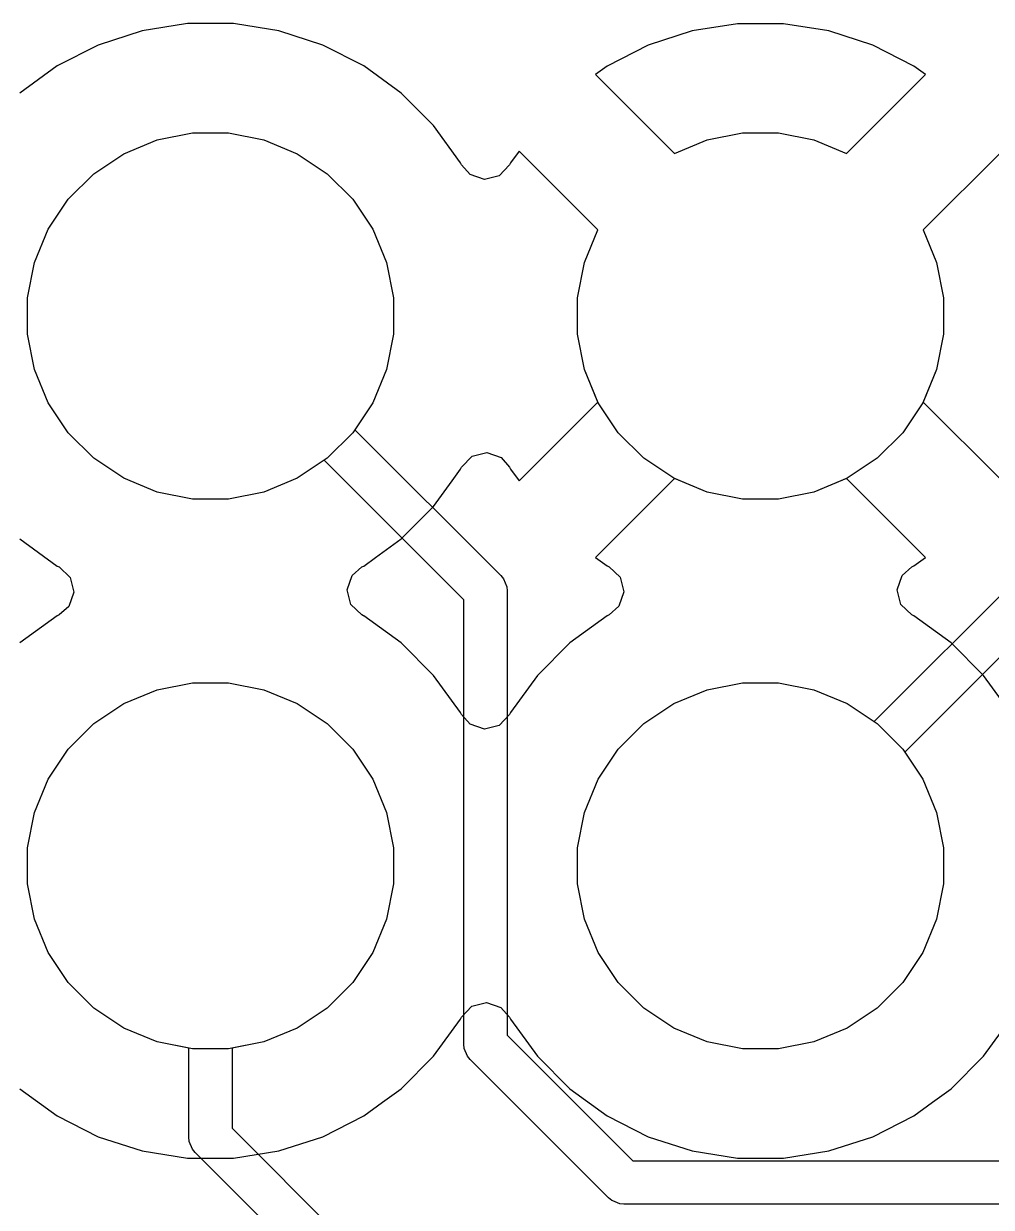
# Model space of a CAD drawing. Header units: inches. Extents: x 6.55 to 9.8, y -8.74 to -3.15.
# Drawn here: x 8.1074 to 8.2833, y -7.662 to -7.4467 of the extents above; entities that cross this region are included whole.
import ezdxf

# ---------------------------------------------------------------- set-up
doc = ezdxf.new("R2010")
doc.units = ezdxf.units.IN
doc.header["$MEASUREMENT"] = 0
doc.layers.add('Edge.Cuts', color=254, linetype='CONTINUOUS', true_color=0xd0d2cd)

msp = doc.modelspace()

# ---------------------------------------------------------------- linework, layer by layer
at = {"layer": 'Edge.Cuts', "linetype": 'CONTINUOUS'}
for p, q in [((8.13685, -7.44677), (8.12892, -7.44802)), ((8.13685, -7.44677), (8.12892, -7.44802)), ((8.13685, -7.44677), (8.12892, -7.44802)), ((8.13685, -7.44677), (8.12892, -7.44802)), ((8.13719, -7.44671), (8.13685, -7.44677)), ((8.13719, -7.44671), (8.13685, -7.44677)), ((8.13719, -7.44671), (8.13685, -7.44677)), ((8.13719, -7.44671), (8.13685, -7.44677)), ((8.14555, -7.44671), (8.13719, -7.44671)), ((8.14555, -7.44671), (8.13719, -7.44671)), ((8.14555, -7.44671), (8.13719, -7.44671)), ((8.14555, -7.44671), (8.13719, -7.44671)), ((8.14589, -7.44677), (8.14555, -7.44671)), ((8.14589, -7.44677), (8.14555, -7.44671)), ((8.14589, -7.44677), (8.14555, -7.44671)), ((8.14589, -7.44677), (8.14555, -7.44671)), ((8.15382, -7.44802), (8.14589, -7.44677)), ((8.15382, -7.44802), (8.14589, -7.44677)), ((8.15382, -7.44802), (8.14589, -7.44677)), ((8.15382, -7.44802), (8.14589, -7.44677)), ((8.23719, -7.44673), (8.22892, -7.44804)), ((8.23719, -7.44673), (8.22892, -7.44804)), ((8.23719, -7.44673), (8.22892, -7.44804)), ((8.23719, -7.44673), (8.22892, -7.44804)), ((8.24555, -7.44673), (8.23719, -7.44673)), ((8.24555, -7.44673), (8.23719, -7.44673)), ((8.24555, -7.44673), (8.23719, -7.44673)), ((8.24555, -7.44673), (8.23719, -7.44673)), ((8.25382, -7.44804), (8.24555, -7.44673)), ((8.25382, -7.44804), (8.24555, -7.44673)), ((8.25382, -7.44804), (8.24555, -7.44673)), ((8.25382, -7.44804), (8.24555, -7.44673)), ((8.12892, -7.44802), (8.12096, -7.45061)), ((8.12892, -7.44802), (8.12096, -7.45061)), ((8.12892, -7.44802), (8.12096, -7.45061)), ((8.12892, -7.44802), (8.12096, -7.45061)), ((8.16178, -7.45061), (8.15382, -7.44802)), ((8.15382, -7.44802), (8.15382, -7.44802)), ((8.15382, -7.44802), (8.15382, -7.44802)), ((8.16178, -7.45061), (8.15382, -7.44802)), ((8.15382, -7.44802), (8.15382, -7.44802)), ((8.15382, -7.44802), (8.15382, -7.44802)), ((8.16178, -7.45061), (8.15382, -7.44802)), ((8.15382, -7.44802), (8.15382, -7.44802)), ((8.15382, -7.44802), (8.15382, -7.44802)), ((8.16178, -7.45061), (8.15382, -7.44802)), ((8.15382, -7.44802), (8.15382, -7.44802)), ((8.15382, -7.44802), (8.15382, -7.44802)), ((8.22892, -7.44804), (8.22097, -7.45063)), ((8.22892, -7.44804), (8.22097, -7.45063)), ((8.22892, -7.44804), (8.22097, -7.45063)), ((8.22892, -7.44804), (8.22097, -7.45063)), ((8.22892, -7.44804), (8.22892, -7.44804)), ((8.22892, -7.44804), (8.22892, -7.44804)), ((8.22892, -7.44804), (8.22892, -7.44804)), ((8.22892, -7.44804), (8.22892, -7.44804)), ((8.26177, -7.45063), (8.25382, -7.44804)), ((8.26177, -7.45063), (8.25382, -7.44804)), ((8.26177, -7.45063), (8.25382, -7.44804)), ((8.26177, -7.45063), (8.25382, -7.44804)), ((8.12096, -7.45061), (8.1135, -7.45441)), ((8.12096, -7.45061), (8.1135, -7.45441)), ((8.12096, -7.45061), (8.1135, -7.45441)), ((8.12096, -7.45061), (8.1135, -7.45441)), ((8.16924, -7.45441), (8.16178, -7.45061)), ((8.16178, -7.45061), (8.16178, -7.45061)), ((8.16178, -7.45061), (8.16178, -7.45061)), ((8.16924, -7.45441), (8.16178, -7.45061)), ((8.16178, -7.45061), (8.16178, -7.45061)), ((8.16178, -7.45061), (8.16178, -7.45061)), ((8.16924, -7.45441), (8.16178, -7.45061)), ((8.16178, -7.45061), (8.16178, -7.45061)), ((8.16178, -7.45061), (8.16178, -7.45061)), ((8.16924, -7.45441), (8.16178, -7.45061)), ((8.16178, -7.45061), (8.16178, -7.45061)), ((8.16178, -7.45061), (8.16178, -7.45061)), ((8.22097, -7.45063), (8.21351, -7.45443)), ((8.22097, -7.45063), (8.21351, -7.45443)), ((8.22097, -7.45063), (8.21351, -7.45443)), ((8.22097, -7.45063), (8.21351, -7.45443)), ((8.26923, -7.45442), (8.26177, -7.45063)), ((8.26923, -7.45442), (8.26177, -7.45063)), ((8.26923, -7.45442), (8.26177, -7.45063)), ((8.26923, -7.45442), (8.26177, -7.45063)), ((8.1135, -7.45441), (8.10673, -7.45933)), ((8.1135, -7.45441), (8.10673, -7.45933)), ((8.1135, -7.45441), (8.10673, -7.45933)), ((8.1135, -7.45441), (8.10673, -7.45933)), ((8.17601, -7.45933), (8.16924, -7.45441)), ((8.17601, -7.45933), (8.16924, -7.45441)), ((8.17601, -7.45933), (8.16924, -7.45441)), ((8.17601, -7.45933), (8.16924, -7.45441)), ((8.21351, -7.45443), (8.21138, -7.45597)), ((8.21351, -7.45443), (8.21138, -7.45597)), ((8.21351, -7.45443), (8.21138, -7.45597)), ((8.21351, -7.45443), (8.21138, -7.45597)), ((8.27136, -7.45597), (8.26923, -7.45442)), ((8.27136, -7.45597), (8.26923, -7.45442)), ((8.27136, -7.45597), (8.26923, -7.45442)), ((8.27136, -7.45597), (8.26923, -7.45442)), ((8.21138, -7.45597), (8.21138, -7.45597)), ((8.21138, -7.45597), (8.22572, -7.47032)), ((8.21138, -7.45597), (8.21138, -7.45597)), ((8.21138, -7.45597), (8.22572, -7.47032)), ((8.21138, -7.45597), (8.21138, -7.45597)), ((8.21138, -7.45597), (8.22572, -7.47032)), ((8.21138, -7.45597), (8.21138, -7.45597)), ((8.21138, -7.45597), (8.22572, -7.47032)), ((8.25702, -7.47032), (8.27136, -7.45597)), ((8.25702, -7.47032), (8.27136, -7.45597)), ((8.25702, -7.47032), (8.27136, -7.45597)), ((8.25702, -7.47032), (8.27136, -7.45597)), ((8.18193, -7.46525), (8.17601, -7.45933)), ((8.18193, -7.46525), (8.17601, -7.45933)), ((8.18193, -7.46525), (8.17601, -7.45933)), ((8.18193, -7.46525), (8.17601, -7.45933)), ((8.18684, -7.47202), (8.18193, -7.46525)), ((8.18684, -7.47202), (8.18193, -7.46525)), ((8.18684, -7.47202), (8.18193, -7.46525)), ((8.18684, -7.47202), (8.18193, -7.46525)), ((8.1256, -7.47037), (8.13166, -7.46786)), ((8.1256, -7.47037), (8.13166, -7.46786)), ((8.1256, -7.47037), (8.13166, -7.46786)), ((8.1256, -7.47037), (8.13166, -7.46786)), ((8.13166, -7.46786), (8.13809, -7.46658)), ((8.13166, -7.46786), (8.13809, -7.46658)), ((8.13166, -7.46786), (8.13809, -7.46658)), ((8.13166, -7.46786), (8.13809, -7.46658)), ((8.13809, -7.46658), (8.14465, -7.46658)), ((8.13809, -7.46658), (8.14465, -7.46658)), ((8.13809, -7.46658), (8.14465, -7.46658)), ((8.13809, -7.46658), (8.14465, -7.46658)), ((8.14465, -7.46658), (8.15108, -7.46786)), ((8.14465, -7.46658), (8.15108, -7.46786)), ((8.14465, -7.46658), (8.15108, -7.46786)), ((8.14465, -7.46658), (8.15108, -7.46786)), ((8.15108, -7.46786), (8.15715, -7.47037)), ((8.15108, -7.46786), (8.15715, -7.47037)), ((8.15108, -7.46786), (8.15715, -7.47037)), ((8.15108, -7.46786), (8.15715, -7.47037)), ((8.22572, -7.47032), (8.23166, -7.46786)), ((8.22572, -7.47032), (8.23166, -7.46786)), ((8.22572, -7.47032), (8.23166, -7.46786)), ((8.22572, -7.47032), (8.23166, -7.46786)), ((8.23166, -7.46786), (8.23809, -7.46658)), ((8.23166, -7.46786), (8.23809, -7.46658)), ((8.23166, -7.46786), (8.23809, -7.46658)), ((8.23166, -7.46786), (8.23809, -7.46658)), ((8.23809, -7.46658), (8.24465, -7.46658)), ((8.23809, -7.46658), (8.24465, -7.46658)), ((8.23809, -7.46658), (8.24465, -7.46658)), ((8.23809, -7.46658), (8.24465, -7.46658)), ((8.24465, -7.46658), (8.25108, -7.46786)), ((8.24465, -7.46658), (8.25108, -7.46786)), ((8.24465, -7.46658), (8.25108, -7.46786)), ((8.24465, -7.46658), (8.25108, -7.46786)), ((8.25108, -7.46786), (8.25702, -7.47032)), ((8.25108, -7.46786), (8.25702, -7.47032)), ((8.25108, -7.46786), (8.25702, -7.47032)), ((8.25108, -7.46786), (8.25702, -7.47032)), ((8.12014, -7.47401), (8.1256, -7.47037)), ((8.12014, -7.47401), (8.1256, -7.47037)), ((8.12014, -7.47401), (8.1256, -7.47037)), ((8.12014, -7.47401), (8.1256, -7.47037)), ((8.15715, -7.47037), (8.1626, -7.47401)), ((8.15715, -7.47037), (8.1626, -7.47401)), ((8.15715, -7.47037), (8.1626, -7.47401)), ((8.15715, -7.47037), (8.1626, -7.47401)), ((8.19746, -7.46989), (8.19591, -7.47203)), ((8.19746, -7.46989), (8.19591, -7.47203)), ((8.19746, -7.46989), (8.19591, -7.47203)), ((8.19746, -7.46989), (8.19591, -7.47203)), ((8.2118, -7.48424), (8.19746, -7.46989)), ((8.19746, -7.46989), (8.19746, -7.46989)), ((8.2118, -7.48424), (8.19746, -7.46989)), ((8.19746, -7.46989), (8.19746, -7.46989)), ((8.2118, -7.48424), (8.19746, -7.46989)), ((8.19746, -7.46989), (8.19746, -7.46989)), ((8.2118, -7.48424), (8.19746, -7.46989)), ((8.19746, -7.46989), (8.19746, -7.46989)), ((8.28528, -7.46989), (8.27094, -7.48424)), ((8.28528, -7.46989), (8.27094, -7.48424)), ((8.28528, -7.46989), (8.27094, -7.48424)), ((8.28528, -7.46989), (8.27094, -7.48424)), ((8.18703, -7.47238), (8.18684, -7.47202)), ((8.18684, -7.47202), (8.18684, -7.47202)), ((8.18684, -7.47202), (8.18684, -7.47202)), ((8.18703, -7.47238), (8.18684, -7.47202)), ((8.18684, -7.47202), (8.18684, -7.47202)), ((8.18684, -7.47202), (8.18684, -7.47202)), ((8.18703, -7.47238), (8.18684, -7.47202)), ((8.18684, -7.47202), (8.18684, -7.47202)), ((8.18684, -7.47202), (8.18684, -7.47202)), ((8.18703, -7.47238), (8.18684, -7.47202)), ((8.18684, -7.47202), (8.18684, -7.47202)), ((8.18684, -7.47202), (8.18684, -7.47202)), ((8.18857, -7.47416), (8.18703, -7.47238)), ((8.18857, -7.47416), (8.18703, -7.47238)), ((8.18857, -7.47416), (8.18703, -7.47238)), ((8.18857, -7.47416), (8.18703, -7.47238)), ((8.19573, -7.47238), (8.19384, -7.47438)), ((8.19573, -7.47238), (8.19384, -7.47438)), ((8.19573, -7.47238), (8.19384, -7.47438)), ((8.19573, -7.47238), (8.19384, -7.47438)), ((8.19591, -7.47203), (8.19573, -7.47238)), ((8.19591, -7.47203), (8.19573, -7.47238)), ((8.19591, -7.47203), (8.19573, -7.47238)), ((8.19591, -7.47203), (8.19573, -7.47238)), ((8.19591, -7.47203), (8.19591, -7.47203)), ((8.19591, -7.47203), (8.19591, -7.47203)), ((8.19591, -7.47203), (8.19591, -7.47203)), ((8.19591, -7.47203), (8.19591, -7.47203)), ((8.1155, -7.47865), (8.12014, -7.47401)), ((8.1155, -7.47865), (8.12014, -7.47401)), ((8.1155, -7.47865), (8.12014, -7.47401)), ((8.1155, -7.47865), (8.12014, -7.47401)), ((8.1626, -7.47401), (8.16724, -7.47865)), ((8.1626, -7.47401), (8.16724, -7.47865)), ((8.1626, -7.47401), (8.16724, -7.47865)), ((8.1626, -7.47401), (8.16724, -7.47865)), ((8.19117, -7.47504), (8.18857, -7.47416)), ((8.19117, -7.47504), (8.18857, -7.47416)), ((8.19117, -7.47504), (8.18857, -7.47416)), ((8.19117, -7.47504), (8.18857, -7.47416)), ((8.19384, -7.47438), (8.19117, -7.47504)), ((8.19384, -7.47438), (8.19117, -7.47504)), ((8.19384, -7.47438), (8.19117, -7.47504)), ((8.19384, -7.47438), (8.19117, -7.47504)), ((8.11186, -7.48411), (8.1155, -7.47865)), ((8.11186, -7.48411), (8.1155, -7.47865)), ((8.11186, -7.48411), (8.1155, -7.47865)), ((8.11186, -7.48411), (8.1155, -7.47865)), ((8.16724, -7.47865), (8.17088, -7.48411)), ((8.16724, -7.47865), (8.17088, -7.48411)), ((8.16724, -7.47865), (8.17088, -7.48411)), ((8.16724, -7.47865), (8.17088, -7.48411)), ((8.10935, -7.49017), (8.11186, -7.48411)), ((8.10935, -7.49017), (8.11186, -7.48411)), ((8.10935, -7.49017), (8.11186, -7.48411)), ((8.10935, -7.49017), (8.11186, -7.48411)), ((8.17088, -7.48411), (8.17339, -7.49017)), ((8.17088, -7.48411), (8.17339, -7.49017)), ((8.17088, -7.48411), (8.17339, -7.49017)), ((8.17088, -7.48411), (8.17339, -7.49017)), ((8.20935, -7.49017), (8.2118, -7.48424)), ((8.20935, -7.49017), (8.2118, -7.48424)), ((8.20935, -7.49017), (8.2118, -7.48424)), ((8.20935, -7.49017), (8.2118, -7.48424)), ((8.27094, -7.48424), (8.27339, -7.49017)), ((8.27094, -7.48424), (8.27339, -7.49017)), ((8.27094, -7.48424), (8.27339, -7.49017)), ((8.27094, -7.48424), (8.27339, -7.49017)), ((8.10807, -7.4966), (8.10935, -7.49017)), ((8.10807, -7.4966), (8.10935, -7.49017)), ((8.10807, -7.4966), (8.10935, -7.49017)), ((8.10807, -7.4966), (8.10935, -7.49017)), ((8.17339, -7.49017), (8.17467, -7.4966)), ((8.17339, -7.49017), (8.17467, -7.4966)), ((8.17339, -7.49017), (8.17467, -7.4966)), ((8.17339, -7.49017), (8.17467, -7.4966)), ((8.20807, -7.4966), (8.20935, -7.49017)), ((8.20807, -7.4966), (8.20935, -7.49017)), ((8.20807, -7.4966), (8.20935, -7.49017)), ((8.20807, -7.4966), (8.20935, -7.49017)), ((8.27339, -7.49017), (8.27467, -7.4966)), ((8.27339, -7.49017), (8.27467, -7.4966)), ((8.27339, -7.49017), (8.27467, -7.4966)), ((8.27339, -7.49017), (8.27467, -7.4966)), ((8.10807, -7.50316), (8.10807, -7.4966)), ((8.10807, -7.50316), (8.10807, -7.4966)), ((8.10807, -7.50316), (8.10807, -7.4966)), ((8.10807, -7.50316), (8.10807, -7.4966)), ((8.17467, -7.4966), (8.17467, -7.50316)), ((8.17467, -7.4966), (8.17467, -7.50316)), ((8.17467, -7.4966), (8.17467, -7.50316)), ((8.17467, -7.4966), (8.17467, -7.50316)), ((8.20807, -7.50316), (8.20807, -7.4966)), ((8.20807, -7.50316), (8.20807, -7.4966)), ((8.20807, -7.50316), (8.20807, -7.4966)), ((8.20807, -7.50316), (8.20807, -7.4966)), ((8.27467, -7.4966), (8.27467, -7.50316)), ((8.27467, -7.4966), (8.27467, -7.50316)), ((8.27467, -7.4966), (8.27467, -7.50316)), ((8.27467, -7.4966), (8.27467, -7.50316)), ((8.10935, -7.5096), (8.10807, -7.50316)), ((8.10935, -7.5096), (8.10807, -7.50316)), ((8.10935, -7.5096), (8.10807, -7.50316)), ((8.10935, -7.5096), (8.10807, -7.50316)), ((8.17467, -7.50316), (8.17339, -7.5096)), ((8.17467, -7.50316), (8.17339, -7.5096)), ((8.17467, -7.50316), (8.17339, -7.5096)), ((8.17467, -7.50316), (8.17339, -7.5096)), ((8.20935, -7.5096), (8.20807, -7.50316)), ((8.20935, -7.5096), (8.20807, -7.50316)), ((8.20935, -7.5096), (8.20807, -7.50316)), ((8.20935, -7.5096), (8.20807, -7.50316)), ((8.27467, -7.50316), (8.27339, -7.5096)), ((8.27467, -7.50316), (8.27339, -7.5096)), ((8.27467, -7.50316), (8.27339, -7.5096)), ((8.27467, -7.50316), (8.27339, -7.5096)), ((8.11186, -7.51566), (8.10935, -7.5096)), ((8.11186, -7.51566), (8.10935, -7.5096)), ((8.11186, -7.51566), (8.10935, -7.5096)), ((8.11186, -7.51566), (8.10935, -7.5096)), ((8.17339, -7.5096), (8.17088, -7.51566)), ((8.17339, -7.5096), (8.17088, -7.51566)), ((8.17339, -7.5096), (8.17088, -7.51566)), ((8.17339, -7.5096), (8.17088, -7.51566)), ((8.21186, -7.51566), (8.20935, -7.5096)), ((8.2118, -7.51553), (8.20935, -7.5096)), ((8.2118, -7.51553), (8.20935, -7.5096)), ((8.2118, -7.51553), (8.20935, -7.5096)), ((8.27339, -7.5096), (8.27088, -7.51566)), ((8.27339, -7.5096), (8.27094, -7.51553)), ((8.27339, -7.5096), (8.27094, -7.51553)), ((8.27339, -7.5096), (8.27094, -7.51553)), ((8.1155, -7.52111), (8.11186, -7.51566)), ((8.1155, -7.52111), (8.11186, -7.51566)), ((8.1155, -7.52111), (8.11186, -7.51566)), ((8.1155, -7.52111), (8.11186, -7.51566)), ((8.17088, -7.51566), (8.16724, -7.52111)), ((8.17088, -7.51566), (8.16724, -7.52111)), ((8.17088, -7.51566), (8.16724, -7.52111)), ((8.17088, -7.51566), (8.16761, -7.52056)), ((8.19746, -7.52987), (8.2118, -7.51553)), ((8.19746, -7.52987), (8.2118, -7.51553)), ((8.19746, -7.52987), (8.2118, -7.51553)), ((8.2155, -7.52111), (8.21186, -7.51566)), ((8.27088, -7.51566), (8.26724, -7.52111)), ((8.27094, -7.51553), (8.28528, -7.52987)), ((8.27094, -7.51553), (8.28528, -7.52987)), ((8.27094, -7.51553), (8.28528, -7.52987)), ((8.12014, -7.52575), (8.1155, -7.52111)), ((8.12014, -7.52575), (8.1155, -7.52111)), ((8.12014, -7.52575), (8.1155, -7.52111)), ((8.12014, -7.52575), (8.1155, -7.52111)), ((8.16724, -7.52111), (8.1626, -7.52575)), ((8.16724, -7.52111), (8.1626, -7.52575)), ((8.16724, -7.52111), (8.1626, -7.52575)), ((8.16761, -7.52056), (8.19416, -7.5471)), ((8.22014, -7.52575), (8.2155, -7.52111)), ((8.26724, -7.52111), (8.2626, -7.52575)), ((8.1256, -7.5294), (8.12014, -7.52575)), ((8.1256, -7.5294), (8.12014, -7.52575)), ((8.1256, -7.5294), (8.12014, -7.52575)), ((8.1256, -7.5294), (8.12014, -7.52575)), ((8.1626, -7.52575), (8.15715, -7.5294)), ((8.1626, -7.52575), (8.15715, -7.5294)), ((8.1626, -7.52575), (8.15715, -7.5294)), ((8.16204, -7.52612), (8.15715, -7.5294)), ((8.18744, -7.55152), (8.16204, -7.52612)), ((8.18703, -7.52738), (8.18892, -7.52538)), ((8.18703, -7.52738), (8.18892, -7.52538)), ((8.18703, -7.52738), (8.18892, -7.52538)), ((8.18892, -7.52538), (8.19159, -7.52472)), ((8.18892, -7.52538), (8.19159, -7.52472)), ((8.18892, -7.52538), (8.19159, -7.52472)), ((8.19159, -7.52472), (8.19419, -7.52561)), ((8.19159, -7.52472), (8.19419, -7.52561)), ((8.19159, -7.52472), (8.19419, -7.52561)), ((8.19419, -7.52561), (8.19573, -7.52738)), ((8.19419, -7.52561), (8.19573, -7.52738)), ((8.19419, -7.52561), (8.19573, -7.52738)), ((8.2256, -7.5294), (8.22014, -7.52575)), ((8.2626, -7.52575), (8.25715, -7.5294)), ((8.1853, -7.52987), (8.18684, -7.52775)), ((8.1853, -7.52987), (8.18684, -7.52775)), ((8.1853, -7.52987), (8.18684, -7.52775)), ((8.18684, -7.52775), (8.18703, -7.52738)), ((8.18684, -7.52775), (8.18703, -7.52738)), ((8.18684, -7.52775), (8.18703, -7.52738)), ((8.19573, -7.52738), (8.19591, -7.52774)), ((8.19573, -7.52738), (8.19591, -7.52774)), ((8.19573, -7.52738), (8.19591, -7.52774)), ((8.19591, -7.52774), (8.19746, -7.52987)), ((8.19591, -7.52774), (8.19746, -7.52987)), ((8.19591, -7.52774), (8.19746, -7.52987)), ((8.13166, -7.53191), (8.1256, -7.5294)), ((8.13166, -7.53191), (8.1256, -7.5294)), ((8.13166, -7.53191), (8.1256, -7.5294)), ((8.13166, -7.53191), (8.1256, -7.5294)), ((8.15715, -7.5294), (8.15108, -7.53191)), ((8.15715, -7.5294), (8.15108, -7.53191)), ((8.15715, -7.5294), (8.15108, -7.53191)), ((8.15715, -7.5294), (8.15108, -7.53191)), ((8.18193, -7.53452), (8.1853, -7.52987)), ((8.18193, -7.53452), (8.1853, -7.52987)), ((8.18193, -7.53452), (8.1853, -7.52987)), ((8.22572, -7.52945), (8.21138, -7.54379)), ((8.22572, -7.52945), (8.21138, -7.54379)), ((8.22572, -7.52945), (8.21138, -7.54379)), ((8.23166, -7.53191), (8.2256, -7.5294)), ((8.23166, -7.53191), (8.22572, -7.52945)), ((8.23166, -7.53191), (8.22572, -7.52945)), ((8.23166, -7.53191), (8.22572, -7.52945)), ((8.25715, -7.5294), (8.25108, -7.53191)), ((8.25702, -7.52945), (8.25108, -7.53191)), ((8.25702, -7.52945), (8.25108, -7.53191)), ((8.25702, -7.52945), (8.25108, -7.53191)), ((8.27136, -7.54379), (8.25702, -7.52945)), ((8.27136, -7.54379), (8.25702, -7.52945)), ((8.27136, -7.54379), (8.25702, -7.52945)), ((8.13809, -7.53319), (8.13166, -7.53191)), ((8.13809, -7.53319), (8.13166, -7.53191)), ((8.13809, -7.53319), (8.13166, -7.53191)), ((8.13809, -7.53319), (8.13166, -7.53191)), ((8.15108, -7.53191), (8.14465, -7.53319)), ((8.15108, -7.53191), (8.14465, -7.53319)), ((8.15108, -7.53191), (8.14465, -7.53319)), ((8.15108, -7.53191), (8.14465, -7.53319)), ((8.23809, -7.53319), (8.23166, -7.53191)), ((8.23809, -7.53319), (8.23166, -7.53191)), ((8.23809, -7.53319), (8.23166, -7.53191)), ((8.23809, -7.53319), (8.23166, -7.53191)), ((8.25108, -7.53191), (8.24465, -7.53319)), ((8.25108, -7.53191), (8.24465, -7.53319)), ((8.25108, -7.53191), (8.24465, -7.53319)), ((8.25108, -7.53191), (8.24465, -7.53319)), ((8.14465, -7.53319), (8.13809, -7.53319)), ((8.14465, -7.53319), (8.13809, -7.53319)), ((8.14465, -7.53319), (8.13809, -7.53319)), ((8.14465, -7.53319), (8.13809, -7.53319)), ((8.17601, -7.54044), (8.18193, -7.53452)), ((8.17601, -7.54044), (8.18193, -7.53452)), ((8.17601, -7.54044), (8.18193, -7.53452)), ((8.18193, -7.53452), (8.18193, -7.53452)), ((8.18193, -7.53452), (8.18193, -7.53452)), ((8.18193, -7.53452), (8.18193, -7.53452)), ((8.18193, -7.53452), (8.18193, -7.53452)), ((8.18193, -7.53452), (8.18193, -7.53452)), ((8.18193, -7.53452), (8.18193, -7.53452)), ((8.24465, -7.53319), (8.23809, -7.53319)), ((8.24465, -7.53319), (8.23809, -7.53319)), ((8.24465, -7.53319), (8.23809, -7.53319)), ((8.24465, -7.53319), (8.23809, -7.53319)), ((8.10673, -7.54044), (8.1135, -7.54536)), ((8.17139, -7.54379), (8.17601, -7.54044)), ((8.17139, -7.54379), (8.17601, -7.54044)), ((8.17139, -7.54379), (8.17601, -7.54044)), ((8.17601, -7.54044), (8.17601, -7.54044)), ((8.17601, -7.54044), (8.17601, -7.54044)), ((8.17601, -7.54044), (8.17601, -7.54044)), ((8.17601, -7.54044), (8.17601, -7.54044)), ((8.17601, -7.54044), (8.17601, -7.54044)), ((8.17601, -7.54044), (8.17601, -7.54044)), ((8.1135, -7.54536), (8.11385, -7.54553)), ((8.11385, -7.54553), (8.11585, -7.54742)), ((8.16712, -7.54707), (8.16889, -7.54553)), ((8.16712, -7.54707), (8.16889, -7.54553)), ((8.16712, -7.54707), (8.16889, -7.54553)), ((8.16889, -7.54553), (8.16924, -7.54536)), ((8.16889, -7.54553), (8.16924, -7.54536)), ((8.16889, -7.54553), (8.16924, -7.54536)), ((8.16924, -7.54536), (8.17139, -7.54379)), ((8.16924, -7.54536), (8.17139, -7.54379)), ((8.16924, -7.54536), (8.17139, -7.54379)), ((8.21138, -7.54379), (8.21138, -7.54379)), ((8.21138, -7.54379), (8.21351, -7.54534)), ((8.21138, -7.54379), (8.21138, -7.54379)), ((8.21138, -7.54379), (8.21351, -7.54534)), ((8.21138, -7.54379), (8.21138, -7.54379)), ((8.21138, -7.54379), (8.21351, -7.54534)), ((8.21351, -7.54534), (8.21351, -7.54534)), ((8.21351, -7.54534), (8.21387, -7.54552)), ((8.21351, -7.54534), (8.21351, -7.54534)), ((8.21351, -7.54534), (8.21387, -7.54552)), ((8.21351, -7.54534), (8.21351, -7.54534)), ((8.21351, -7.54534), (8.21387, -7.54552)), ((8.21387, -7.54552), (8.21587, -7.54741)), ((8.21387, -7.54552), (8.21587, -7.54741)), ((8.21387, -7.54552), (8.21587, -7.54741)), ((8.26204, -7.57364), (8.29048, -7.54521)), ((8.2671, -7.54706), (8.26887, -7.54552)), ((8.2671, -7.54706), (8.26887, -7.54552)), ((8.2671, -7.54706), (8.26887, -7.54552)), ((8.26887, -7.54552), (8.26923, -7.54534)), ((8.26887, -7.54552), (8.26923, -7.54534)), ((8.26887, -7.54552), (8.26923, -7.54534)), ((8.26923, -7.54534), (8.27136, -7.54379)), ((8.26923, -7.54534), (8.27136, -7.54379)), ((8.26923, -7.54534), (8.27136, -7.54379)), ((8.27136, -7.54379), (8.27136, -7.54379)), ((8.27136, -7.54379), (8.27136, -7.54379)), ((8.27136, -7.54379), (8.27136, -7.54379)), ((8.11585, -7.54742), (8.11651, -7.55009)), ((8.16623, -7.54967), (8.16712, -7.54707)), ((8.16623, -7.54967), (8.16712, -7.54707)), ((8.16623, -7.54967), (8.16712, -7.54707)), ((8.19416, -7.5471), (8.19465, -7.5477)), ((8.19465, -7.5477), (8.19465, -7.5477)), ((8.19465, -7.5477), (8.19524, -7.54912)), ((8.21587, -7.54741), (8.21653, -7.55008)), ((8.21587, -7.54741), (8.21653, -7.55008)), ((8.21587, -7.54741), (8.21653, -7.55008)), ((8.26621, -7.54966), (8.2671, -7.54706)), ((8.26621, -7.54966), (8.2671, -7.54706)), ((8.26621, -7.54966), (8.2671, -7.54706)), ((8.11651, -7.55009), (8.11562, -7.5527)), ((8.16689, -7.55234), (8.16623, -7.54967)), ((8.16689, -7.55234), (8.16623, -7.54967)), ((8.16689, -7.55234), (8.16623, -7.54967)), ((8.19524, -7.54912), (8.19531, -7.54989)), ((8.19531, -7.54989), (8.19531, -7.63069)), ((8.21653, -7.55008), (8.21564, -7.55268)), ((8.21653, -7.55008), (8.21564, -7.55268)), ((8.21653, -7.55008), (8.21564, -7.55268)), ((8.26687, -7.55233), (8.26621, -7.54966)), ((8.26687, -7.55233), (8.26621, -7.54966)), ((8.26687, -7.55233), (8.26621, -7.54966)), ((8.18744, -7.63232), (8.18744, -7.55152)), ((8.29489, -7.55193), (8.26761, -7.57921)), ((8.1135, -7.55441), (8.10673, -7.55933)), ((8.11385, -7.55423), (8.1135, -7.55441)), ((8.11562, -7.5527), (8.11385, -7.55423)), ((8.16889, -7.55423), (8.16689, -7.55234)), ((8.16889, -7.55423), (8.16689, -7.55234)), ((8.16889, -7.55423), (8.16689, -7.55234)), ((8.16921, -7.55439), (8.16889, -7.55423)), ((8.16921, -7.55439), (8.16889, -7.55423)), ((8.16921, -7.55439), (8.16889, -7.55423)), ((8.16924, -7.55441), (8.16921, -7.55439)), ((8.16924, -7.55441), (8.16921, -7.55439)), ((8.16924, -7.55441), (8.16921, -7.55439)), ((8.17601, -7.55933), (8.16924, -7.55441)), ((8.17601, -7.55933), (8.16924, -7.55441)), ((8.17601, -7.55933), (8.16924, -7.55441)), ((8.2135, -7.55441), (8.20673, -7.55933)), ((8.2135, -7.55441), (8.20673, -7.55933)), ((8.2135, -7.55441), (8.20673, -7.55933)), ((8.21387, -7.55422), (8.2135, -7.55441)), ((8.21387, -7.55422), (8.2135, -7.55441)), ((8.21387, -7.55422), (8.2135, -7.55441)), ((8.21564, -7.55268), (8.21387, -7.55422)), ((8.21564, -7.55268), (8.21387, -7.55422)), ((8.21564, -7.55268), (8.21387, -7.55422)), ((8.26887, -7.55422), (8.26687, -7.55233)), ((8.26887, -7.55422), (8.26687, -7.55233)), ((8.26887, -7.55422), (8.26687, -7.55233)), ((8.26924, -7.55441), (8.26887, -7.55422)), ((8.26924, -7.55441), (8.26887, -7.55422)), ((8.26924, -7.55441), (8.26887, -7.55422)), ((8.27601, -7.55933), (8.26924, -7.55441)), ((8.27601, -7.55933), (8.26924, -7.55441)), ((8.27601, -7.55933), (8.26924, -7.55441)), ((8.18193, -7.56525), (8.17601, -7.55933)), ((8.18193, -7.56525), (8.17601, -7.55933)), ((8.18193, -7.56525), (8.17601, -7.55933)), ((8.20673, -7.55933), (8.20081, -7.56525)), ((8.20673, -7.55933), (8.20081, -7.56525)), ((8.20673, -7.55933), (8.20081, -7.56525)), ((8.28193, -7.56525), (8.27601, -7.55933)), ((8.28193, -7.56525), (8.27601, -7.55933)), ((8.28193, -7.56525), (8.27601, -7.55933)), ((8.18684, -7.57202), (8.18193, -7.56525)), ((8.18684, -7.57202), (8.18193, -7.56525)), ((8.18684, -7.57202), (8.18193, -7.56525)), ((8.20081, -7.56525), (8.1959, -7.57202)), ((8.20081, -7.56525), (8.1959, -7.57202)), ((8.20081, -7.56525), (8.1959, -7.57202)), ((8.28684, -7.57202), (8.28193, -7.56525)), ((8.28684, -7.57202), (8.28193, -7.56525)), ((8.28684, -7.57202), (8.28193, -7.56525)), ((8.13166, -7.56786), (8.13809, -7.56658)), ((8.13166, -7.56786), (8.13809, -7.56658)), ((8.13166, -7.56786), (8.13809, -7.56658)), ((8.13166, -7.56786), (8.13809, -7.56658)), ((8.13809, -7.56658), (8.14465, -7.56658)), ((8.13809, -7.56658), (8.14465, -7.56658)), ((8.13809, -7.56658), (8.14465, -7.56658)), ((8.13809, -7.56658), (8.14465, -7.56658)), ((8.14465, -7.56658), (8.15108, -7.56786)), ((8.14465, -7.56658), (8.15108, -7.56786)), ((8.14465, -7.56658), (8.15108, -7.56786)), ((8.14465, -7.56658), (8.15108, -7.56786)), ((8.23166, -7.56786), (8.23809, -7.56658)), ((8.23166, -7.56786), (8.23809, -7.56658)), ((8.23166, -7.56786), (8.23809, -7.56658)), ((8.23166, -7.56786), (8.23809, -7.56658)), ((8.23809, -7.56658), (8.24465, -7.56658)), ((8.23809, -7.56658), (8.24465, -7.56658)), ((8.23809, -7.56658), (8.24465, -7.56658)), ((8.23809, -7.56658), (8.24465, -7.56658)), ((8.24465, -7.56658), (8.25108, -7.56786)), ((8.24465, -7.56658), (8.25108, -7.56786)), ((8.24465, -7.56658), (8.25108, -7.56786)), ((8.24465, -7.56658), (8.25108, -7.56786)), ((8.1256, -7.57037), (8.13166, -7.56786)), ((8.1256, -7.57037), (8.13166, -7.56786)), ((8.1256, -7.57037), (8.13166, -7.56786)), ((8.1256, -7.57037), (8.13166, -7.56786)), ((8.15108, -7.56786), (8.15715, -7.57037)), ((8.15108, -7.56786), (8.15715, -7.57037)), ((8.15108, -7.56786), (8.15715, -7.57037)), ((8.15108, -7.56786), (8.15715, -7.57037)), ((8.2256, -7.57037), (8.23166, -7.56786)), ((8.2256, -7.57037), (8.23166, -7.56786)), ((8.2256, -7.57037), (8.23166, -7.56786)), ((8.2256, -7.57037), (8.23166, -7.56786)), ((8.25108, -7.56786), (8.25715, -7.57037)), ((8.25108, -7.56786), (8.25715, -7.57037)), ((8.25108, -7.56786), (8.25715, -7.57037)), ((8.25108, -7.56786), (8.25715, -7.57037)), ((8.12014, -7.57401), (8.1256, -7.57037)), ((8.12014, -7.57401), (8.1256, -7.57037)), ((8.12014, -7.57401), (8.1256, -7.57037)), ((8.12014, -7.57401), (8.1256, -7.57037)), ((8.15715, -7.57037), (8.1626, -7.57401)), ((8.15715, -7.57037), (8.1626, -7.57401)), ((8.15715, -7.57037), (8.1626, -7.57401)), ((8.15715, -7.57037), (8.1626, -7.57401)), ((8.22014, -7.57401), (8.2256, -7.57037)), ((8.22014, -7.57401), (8.2256, -7.57037)), ((8.22014, -7.57401), (8.2256, -7.57037)), ((8.22014, -7.57401), (8.2256, -7.57037)), ((8.25715, -7.57037), (8.26204, -7.57364)), ((8.25715, -7.57037), (8.2626, -7.57401)), ((8.25715, -7.57037), (8.2626, -7.57401)), ((8.25715, -7.57037), (8.2626, -7.57401)), ((8.18702, -7.57236), (8.18684, -7.57202)), ((8.18702, -7.57236), (8.18684, -7.57202)), ((8.18702, -7.57236), (8.18684, -7.57202)), ((8.18856, -7.57413), (8.18702, -7.57236)), ((8.18856, -7.57413), (8.18702, -7.57236)), ((8.18856, -7.57413), (8.18702, -7.57236)), ((8.19572, -7.57236), (8.19383, -7.57436)), ((8.19572, -7.57236), (8.19383, -7.57436)), ((8.19572, -7.57236), (8.19383, -7.57436)), ((8.1959, -7.57202), (8.19572, -7.57236)), ((8.1959, -7.57202), (8.19572, -7.57236)), ((8.1959, -7.57202), (8.19572, -7.57236)), ((8.1155, -7.57865), (8.12014, -7.57401)), ((8.1155, -7.57865), (8.12014, -7.57401)), ((8.1155, -7.57865), (8.12014, -7.57401)), ((8.1155, -7.57865), (8.12014, -7.57401)), ((8.1626, -7.57401), (8.16724, -7.57865)), ((8.1626, -7.57401), (8.16724, -7.57865)), ((8.1626, -7.57401), (8.16724, -7.57865)), ((8.1626, -7.57401), (8.16724, -7.57865)), ((8.19116, -7.57502), (8.18856, -7.57413)), ((8.19116, -7.57502), (8.18856, -7.57413)), ((8.19116, -7.57502), (8.18856, -7.57413)), ((8.19383, -7.57436), (8.19116, -7.57502)), ((8.19383, -7.57436), (8.19116, -7.57502)), ((8.19383, -7.57436), (8.19116, -7.57502)), ((8.2155, -7.57865), (8.22014, -7.57401)), ((8.2155, -7.57865), (8.22014, -7.57401)), ((8.2155, -7.57865), (8.22014, -7.57401)), ((8.2155, -7.57865), (8.22014, -7.57401)), ((8.2626, -7.57401), (8.26724, -7.57865)), ((8.2626, -7.57401), (8.26724, -7.57865)), ((8.2626, -7.57401), (8.26724, -7.57865)), ((8.11186, -7.58411), (8.1155, -7.57865)), ((8.11186, -7.58411), (8.1155, -7.57865)), ((8.11186, -7.58411), (8.1155, -7.57865)), ((8.11186, -7.58411), (8.1155, -7.57865)), ((8.16724, -7.57865), (8.17088, -7.58411)), ((8.16724, -7.57865), (8.17088, -7.58411)), ((8.16724, -7.57865), (8.17088, -7.58411)), ((8.16724, -7.57865), (8.17088, -7.58411)), ((8.21186, -7.58411), (8.2155, -7.57865)), ((8.21186, -7.58411), (8.2155, -7.57865)), ((8.21186, -7.58411), (8.2155, -7.57865)), ((8.21186, -7.58411), (8.2155, -7.57865)), ((8.26724, -7.57865), (8.27088, -7.58411)), ((8.26724, -7.57865), (8.27088, -7.58411)), ((8.26724, -7.57865), (8.27088, -7.58411)), ((8.26761, -7.57921), (8.27088, -7.58411)), ((8.10935, -7.59017), (8.11186, -7.58411)), ((8.10935, -7.59017), (8.11186, -7.58411)), ((8.10935, -7.59017), (8.11186, -7.58411)), ((8.10935, -7.59017), (8.11186, -7.58411)), ((8.17088, -7.58411), (8.17339, -7.59017)), ((8.17088, -7.58411), (8.17339, -7.59017)), ((8.17088, -7.58411), (8.17339, -7.59017)), ((8.17088, -7.58411), (8.17339, -7.59017)), ((8.20935, -7.59017), (8.21186, -7.58411)), ((8.20935, -7.59017), (8.21186, -7.58411)), ((8.20935, -7.59017), (8.21186, -7.58411)), ((8.20935, -7.59017), (8.21186, -7.58411)), ((8.27088, -7.58411), (8.27339, -7.59017)), ((8.27088, -7.58411), (8.27339, -7.59017)), ((8.27088, -7.58411), (8.27339, -7.59017)), ((8.27088, -7.58411), (8.27339, -7.59017)), ((8.10807, -7.5966), (8.10935, -7.59017)), ((8.10807, -7.5966), (8.10935, -7.59017)), ((8.10807, -7.5966), (8.10935, -7.59017)), ((8.10807, -7.5966), (8.10935, -7.59017)), ((8.17339, -7.59017), (8.17467, -7.5966)), ((8.17339, -7.59017), (8.17467, -7.5966)), ((8.17339, -7.59017), (8.17467, -7.5966)), ((8.17339, -7.59017), (8.17467, -7.5966)), ((8.20807, -7.5966), (8.20935, -7.59017)), ((8.20807, -7.5966), (8.20935, -7.59017)), ((8.20807, -7.5966), (8.20935, -7.59017)), ((8.20807, -7.5966), (8.20935, -7.59017)), ((8.27339, -7.59017), (8.27467, -7.5966)), ((8.27339, -7.59017), (8.27467, -7.5966)), ((8.27339, -7.59017), (8.27467, -7.5966)), ((8.27339, -7.59017), (8.27467, -7.5966)), ((8.10807, -7.60316), (8.10807, -7.5966)), ((8.10807, -7.60316), (8.10807, -7.5966)), ((8.10807, -7.60316), (8.10807, -7.5966)), ((8.10807, -7.60316), (8.10807, -7.5966)), ((8.17467, -7.5966), (8.17467, -7.60316)), ((8.17467, -7.5966), (8.17467, -7.60316)), ((8.17467, -7.5966), (8.17467, -7.60316)), ((8.17467, -7.5966), (8.17467, -7.60316)), ((8.20807, -7.60316), (8.20807, -7.5966)), ((8.20807, -7.60316), (8.20807, -7.5966)), ((8.20807, -7.60316), (8.20807, -7.5966)), ((8.20807, -7.60316), (8.20807, -7.5966)), ((8.27467, -7.5966), (8.27467, -7.60316)), ((8.27467, -7.5966), (8.27467, -7.60316)), ((8.27467, -7.5966), (8.27467, -7.60316)), ((8.27467, -7.5966), (8.27467, -7.60316)), ((8.10935, -7.6096), (8.10807, -7.60316)), ((8.10935, -7.6096), (8.10807, -7.60316)), ((8.10935, -7.6096), (8.10807, -7.60316)), ((8.10935, -7.6096), (8.10807, -7.60316)), ((8.17467, -7.60316), (8.17339, -7.6096)), ((8.17467, -7.60316), (8.17339, -7.6096)), ((8.17467, -7.60316), (8.17339, -7.6096)), ((8.17467, -7.60316), (8.17339, -7.6096)), ((8.20935, -7.6096), (8.20807, -7.60316)), ((8.20935, -7.6096), (8.20807, -7.60316)), ((8.20935, -7.6096), (8.20807, -7.60316)), ((8.20935, -7.6096), (8.20807, -7.60316)), ((8.27467, -7.60316), (8.27339, -7.6096)), ((8.27467, -7.60316), (8.27339, -7.6096)), ((8.27467, -7.60316), (8.27339, -7.6096)), ((8.27467, -7.60316), (8.27339, -7.6096)), ((8.11186, -7.61566), (8.10935, -7.6096)), ((8.11186, -7.61566), (8.10935, -7.6096)), ((8.11186, -7.61566), (8.10935, -7.6096)), ((8.11186, -7.61566), (8.10935, -7.6096)), ((8.17339, -7.6096), (8.17088, -7.61566)), ((8.17339, -7.6096), (8.17088, -7.61566)), ((8.17339, -7.6096), (8.17088, -7.61566)), ((8.17339, -7.6096), (8.17088, -7.61566)), ((8.21186, -7.61566), (8.20935, -7.6096)), ((8.21186, -7.61566), (8.20935, -7.6096)), ((8.21186, -7.61566), (8.20935, -7.6096)), ((8.21186, -7.61566), (8.20935, -7.6096)), ((8.27339, -7.6096), (8.27088, -7.61566)), ((8.27339, -7.6096), (8.27088, -7.61566)), ((8.27339, -7.6096), (8.27088, -7.61566)), ((8.27339, -7.6096), (8.27088, -7.61566)), ((8.1155, -7.62111), (8.11186, -7.61566)), ((8.1155, -7.62111), (8.11186, -7.61566)), ((8.1155, -7.62111), (8.11186, -7.61566)), ((8.1155, -7.62111), (8.11186, -7.61566)), ((8.17088, -7.61566), (8.16724, -7.62111)), ((8.17088, -7.61566), (8.16724, -7.62111)), ((8.17088, -7.61566), (8.16724, -7.62111)), ((8.17088, -7.61566), (8.16724, -7.62111)), ((8.2155, -7.62111), (8.21186, -7.61566)), ((8.2155, -7.62111), (8.21186, -7.61566)), ((8.2155, -7.62111), (8.21186, -7.61566)), ((8.2155, -7.62111), (8.21186, -7.61566)), ((8.27088, -7.61566), (8.26724, -7.62111)), ((8.27088, -7.61566), (8.26724, -7.62111)), ((8.27088, -7.61566), (8.26724, -7.62111)), ((8.27088, -7.61566), (8.26724, -7.62111)), ((8.12014, -7.62575), (8.1155, -7.62111)), ((8.12014, -7.62575), (8.1155, -7.62111)), ((8.12014, -7.62575), (8.1155, -7.62111)), ((8.12014, -7.62575), (8.1155, -7.62111)), ((8.16724, -7.62111), (8.1626, -7.62575)), ((8.16724, -7.62111), (8.1626, -7.62575)), ((8.16724, -7.62111), (8.1626, -7.62575)), ((8.16724, -7.62111), (8.1626, -7.62575)), ((8.22014, -7.62575), (8.2155, -7.62111)), ((8.22014, -7.62575), (8.2155, -7.62111)), ((8.22014, -7.62575), (8.2155, -7.62111)), ((8.22014, -7.62575), (8.2155, -7.62111)), ((8.26724, -7.62111), (8.2626, -7.62575)), ((8.26724, -7.62111), (8.2626, -7.62575)), ((8.26724, -7.62111), (8.2626, -7.62575)), ((8.26724, -7.62111), (8.2626, -7.62575)), ((8.18702, -7.6274), (8.18891, -7.6254)), ((8.18702, -7.6274), (8.18891, -7.6254)), ((8.18702, -7.6274), (8.18891, -7.6254)), ((8.18891, -7.6254), (8.19158, -7.62474)), ((8.18891, -7.6254), (8.19158, -7.62474)), ((8.18891, -7.6254), (8.19158, -7.62474)), ((8.19158, -7.62474), (8.19418, -7.62563)), ((8.19158, -7.62474), (8.19418, -7.62563)), ((8.19158, -7.62474), (8.19418, -7.62563)), ((8.1256, -7.6294), (8.12014, -7.62575)), ((8.1256, -7.6294), (8.12014, -7.62575)), ((8.1256, -7.6294), (8.12014, -7.62575)), ((8.1256, -7.6294), (8.12014, -7.62575)), ((8.1626, -7.62575), (8.15715, -7.6294)), ((8.1626, -7.62575), (8.15715, -7.6294)), ((8.1626, -7.62575), (8.15715, -7.6294)), ((8.1626, -7.62575), (8.15715, -7.6294)), ((8.18684, -7.62775), (8.18702, -7.6274)), ((8.18684, -7.62775), (8.18702, -7.6274)), ((8.18684, -7.62775), (8.18702, -7.6274)), ((8.19418, -7.62563), (8.19572, -7.6274)), ((8.19418, -7.62563), (8.19572, -7.6274)), ((8.19418, -7.62563), (8.19572, -7.6274)), ((8.19572, -7.6274), (8.1959, -7.62775)), ((8.19572, -7.6274), (8.1959, -7.62775)), ((8.19572, -7.6274), (8.1959, -7.62775)), ((8.2256, -7.6294), (8.22014, -7.62575)), ((8.2256, -7.6294), (8.22014, -7.62575)), ((8.2256, -7.6294), (8.22014, -7.62575)), ((8.2256, -7.6294), (8.22014, -7.62575)), ((8.2626, -7.62575), (8.25715, -7.6294)), ((8.2626, -7.62575), (8.25715, -7.6294)), ((8.2626, -7.62575), (8.25715, -7.6294)), ((8.2626, -7.62575), (8.25715, -7.6294)), ((8.13166, -7.63191), (8.1256, -7.6294)), ((8.13166, -7.63191), (8.1256, -7.6294)), ((8.13166, -7.63191), (8.1256, -7.6294)), ((8.13166, -7.63191), (8.1256, -7.6294)), ((8.15715, -7.6294), (8.15108, -7.63191)), ((8.15715, -7.6294), (8.15108, -7.63191)), ((8.15715, -7.6294), (8.15108, -7.63191)), ((8.15715, -7.6294), (8.15108, -7.63191)), ((8.18193, -7.63452), (8.18684, -7.62775)), ((8.18193, -7.63452), (8.18684, -7.62775)), ((8.18193, -7.63452), (8.18684, -7.62775)), ((8.18684, -7.62775), (8.18684, -7.62775)), ((8.18684, -7.62775), (8.18684, -7.62775)), ((8.18684, -7.62775), (8.18684, -7.62775)), ((8.18684, -7.62775), (8.18684, -7.62775)), ((8.18684, -7.62775), (8.18684, -7.62775)), ((8.18684, -7.62775), (8.18684, -7.62775)), ((8.1959, -7.62775), (8.20081, -7.63452)), ((8.1959, -7.62775), (8.20081, -7.63452)), ((8.1959, -7.62775), (8.20081, -7.63452)), ((8.23166, -7.63191), (8.2256, -7.6294)), ((8.23166, -7.63191), (8.2256, -7.6294)), ((8.23166, -7.63191), (8.2256, -7.6294)), ((8.23166, -7.63191), (8.2256, -7.6294)), ((8.25715, -7.6294), (8.25108, -7.63191)), ((8.25715, -7.6294), (8.25108, -7.63191)), ((8.25715, -7.6294), (8.25108, -7.63191)), ((8.25715, -7.6294), (8.25108, -7.63191)), ((8.28193, -7.63452), (8.28684, -7.62775)), ((8.28193, -7.63452), (8.28684, -7.62775)), ((8.28193, -7.63452), (8.28684, -7.62775)), ((8.13743, -7.63306), (8.13166, -7.63191)), ((8.13809, -7.63319), (8.13166, -7.63191)), ((8.13809, -7.63319), (8.13166, -7.63191)), ((8.13809, -7.63319), (8.13166, -7.63191)), ((8.15108, -7.63191), (8.14465, -7.63319)), ((8.15108, -7.63191), (8.14465, -7.63319)), ((8.15108, -7.63191), (8.14465, -7.63319)), ((8.15108, -7.63191), (8.14531, -7.63306)), ((8.19531, -7.63069), (8.21817, -7.65354)), ((8.23809, -7.63319), (8.23166, -7.63191)), ((8.23809, -7.63319), (8.23166, -7.63191)), ((8.23809, -7.63319), (8.23166, -7.63191)), ((8.23809, -7.63319), (8.23166, -7.63191)), ((8.25108, -7.63191), (8.24465, -7.63319)), ((8.25108, -7.63191), (8.24465, -7.63319)), ((8.25108, -7.63191), (8.24465, -7.63319)), ((8.25108, -7.63191), (8.24465, -7.63319)), ((8.13743, -7.64924), (8.13743, -7.63306)), ((8.14465, -7.63319), (8.13809, -7.63319)), ((8.14465, -7.63319), (8.13809, -7.63319)), ((8.14465, -7.63319), (8.13809, -7.63319)), ((8.14531, -7.63306), (8.14531, -7.64761)), ((8.18751, -7.63309), (8.18744, -7.63232)), ((8.1881, -7.63451), (8.18751, -7.63309)), ((8.24465, -7.63319), (8.23809, -7.63319)), ((8.24465, -7.63319), (8.23809, -7.63319)), ((8.24465, -7.63319), (8.23809, -7.63319)), ((8.24465, -7.63319), (8.23809, -7.63319)), ((8.17601, -7.64044), (8.18193, -7.63452)), ((8.17601, -7.64044), (8.18193, -7.63452)), ((8.17601, -7.64044), (8.18193, -7.63452)), ((8.18193, -7.63452), (8.18193, -7.63452)), ((8.18193, -7.63452), (8.18193, -7.63452)), ((8.18193, -7.63452), (8.18193, -7.63452)), ((8.18193, -7.63452), (8.18193, -7.63452)), ((8.18193, -7.63452), (8.18193, -7.63452)), ((8.18193, -7.63452), (8.18193, -7.63452)), ((8.18859, -7.6351), (8.1881, -7.63451)), ((8.21375, -7.66026), (8.18859, -7.6351)), ((8.20081, -7.63452), (8.20673, -7.64044)), ((8.20081, -7.63452), (8.20673, -7.64044)), ((8.20081, -7.63452), (8.20673, -7.64044)), ((8.27601, -7.64044), (8.28193, -7.63452)), ((8.27601, -7.64044), (8.28193, -7.63452)), ((8.27601, -7.64044), (8.28193, -7.63452)), ((8.28193, -7.63452), (8.28193, -7.63452)), ((8.28193, -7.63452), (8.28193, -7.63452)), ((8.28193, -7.63452), (8.28193, -7.63452)), ((8.28193, -7.63452), (8.28193, -7.63452)), ((8.28193, -7.63452), (8.28193, -7.63452)), ((8.28193, -7.63452), (8.28193, -7.63452)), ((8.10673, -7.64044), (8.1135, -7.64536)), ((8.10673, -7.64044), (8.1135, -7.64536)), ((8.10673, -7.64044), (8.1135, -7.64536)), ((8.17264, -7.64289), (8.17601, -7.64044)), ((8.17264, -7.64289), (8.17601, -7.64044)), ((8.17264, -7.64289), (8.17601, -7.64044)), ((8.17601, -7.64044), (8.17601, -7.64044)), ((8.17601, -7.64044), (8.17601, -7.64044)), ((8.17601, -7.64044), (8.17601, -7.64044)), ((8.17601, -7.64044), (8.17601, -7.64044)), ((8.17601, -7.64044), (8.17601, -7.64044)), ((8.17601, -7.64044), (8.17601, -7.64044)), ((8.20673, -7.64044), (8.2135, -7.64536)), ((8.20673, -7.64044), (8.2135, -7.64536)), ((8.20673, -7.64044), (8.2135, -7.64536)), ((8.27264, -7.64289), (8.27601, -7.64044)), ((8.27264, -7.64289), (8.27601, -7.64044)), ((8.27264, -7.64289), (8.27601, -7.64044)), ((8.27601, -7.64044), (8.27601, -7.64044)), ((8.27601, -7.64044), (8.27601, -7.64044)), ((8.27601, -7.64044), (8.27601, -7.64044)), ((8.27601, -7.64044), (8.27601, -7.64044)), ((8.27601, -7.64044), (8.27601, -7.64044)), ((8.27601, -7.64044), (8.27601, -7.64044)), ((8.16924, -7.64536), (8.17264, -7.64289)), ((8.16924, -7.64536), (8.17264, -7.64289)), ((8.16924, -7.64536), (8.17264, -7.64289)), ((8.26924, -7.64536), (8.27264, -7.64289)), ((8.26924, -7.64536), (8.27264, -7.64289)), ((8.26924, -7.64536), (8.27264, -7.64289)), ((8.1135, -7.64536), (8.1135, -7.64536)), ((8.1135, -7.64536), (8.1135, -7.64536)), ((8.1135, -7.64536), (8.12096, -7.64916)), ((8.1135, -7.64536), (8.1135, -7.64536)), ((8.1135, -7.64536), (8.1135, -7.64536)), ((8.1135, -7.64536), (8.12096, -7.64916)), ((8.1135, -7.64536), (8.1135, -7.64536)), ((8.1135, -7.64536), (8.1135, -7.64536)), ((8.1135, -7.64536), (8.12096, -7.64916)), ((8.16178, -7.64916), (8.16924, -7.64536)), ((8.16178, -7.64916), (8.16924, -7.64536)), ((8.16178, -7.64916), (8.16924, -7.64536)), ((8.2135, -7.64536), (8.2135, -7.64536)), ((8.2135, -7.64536), (8.2135, -7.64536)), ((8.2135, -7.64536), (8.22096, -7.64916)), ((8.2135, -7.64536), (8.2135, -7.64536)), ((8.2135, -7.64536), (8.2135, -7.64536)), ((8.2135, -7.64536), (8.22096, -7.64916)), ((8.2135, -7.64536), (8.2135, -7.64536)), ((8.2135, -7.64536), (8.2135, -7.64536)), ((8.2135, -7.64536), (8.22096, -7.64916)), ((8.26178, -7.64916), (8.26924, -7.64536)), ((8.26178, -7.64916), (8.26924, -7.64536)), ((8.26178, -7.64916), (8.26924, -7.64536)), ((8.12096, -7.64916), (8.12892, -7.65174)), ((8.12096, -7.64916), (8.12892, -7.65174)), ((8.12096, -7.64916), (8.12892, -7.65174)), ((8.14531, -7.64761), (8.1889, -7.69121)), ((8.15382, -7.65174), (8.16178, -7.64916)), ((8.15382, -7.65174), (8.16178, -7.64916)), ((8.15382, -7.65174), (8.16178, -7.64916)), ((8.22096, -7.64916), (8.22892, -7.65174)), ((8.22096, -7.64916), (8.22892, -7.65174)), ((8.22096, -7.64916), (8.22892, -7.65174)), ((8.25382, -7.65174), (8.26178, -7.64916)), ((8.25382, -7.65174), (8.26178, -7.64916)), ((8.25382, -7.65174), (8.26178, -7.64916)), ((8.13751, -7.65001), (8.13743, -7.64924)), ((8.1381, -7.65143), (8.13751, -7.65001)), ((8.12892, -7.65174), (8.13719, -7.65305)), ((8.12892, -7.65174), (8.13719, -7.65305)), ((8.12892, -7.65174), (8.13719, -7.65305)), ((8.13719, -7.65305), (8.13719, -7.65305)), ((8.13719, -7.65305), (8.14555, -7.65305)), ((8.13719, -7.65305), (8.13719, -7.65305)), ((8.13719, -7.65305), (8.14555, -7.65305)), ((8.13719, -7.65305), (8.13719, -7.65305)), ((8.13719, -7.65305), (8.14555, -7.65305)), ((8.13859, -7.65203), (8.1381, -7.65143)), ((8.1851, -7.69854), (8.13859, -7.65203)), ((8.14555, -7.65305), (8.15382, -7.65174)), ((8.14555, -7.65305), (8.15382, -7.65174)), ((8.14555, -7.65305), (8.15382, -7.65174)), ((8.14555, -7.65305), (8.14555, -7.65305)), ((8.14555, -7.65305), (8.14555, -7.65305)), ((8.14555, -7.65305), (8.14555, -7.65305)), ((8.22892, -7.65174), (8.23719, -7.65305)), ((8.22892, -7.65174), (8.23719, -7.65305)), ((8.22892, -7.65174), (8.23719, -7.65305)), ((8.23719, -7.65305), (8.23719, -7.65305)), ((8.23719, -7.65305), (8.24555, -7.65305)), ((8.23719, -7.65305), (8.23719, -7.65305)), ((8.23719, -7.65305), (8.24555, -7.65305)), ((8.23719, -7.65305), (8.23719, -7.65305)), ((8.23719, -7.65305), (8.24555, -7.65305)), ((8.24555, -7.65305), (8.25382, -7.65174)), ((8.24555, -7.65305), (8.25382, -7.65174)), ((8.24555, -7.65305), (8.25382, -7.65174)), ((8.24555, -7.65305), (8.24555, -7.65305)), ((8.24555, -7.65305), (8.24555, -7.65305)), ((8.24555, -7.65305), (8.24555, -7.65305)), ((8.21817, -7.65354), (8.73031, -7.65354)), ((8.21435, -7.66075), (8.21375, -7.66026)), ((8.21451, -7.66082), (8.21435, -7.66075)), ((8.21577, -7.66134), (8.21451, -7.66082)), ((8.21654, -7.66142), (8.21577, -7.66134)), ((8.72868, -7.66142), (8.21654, -7.66142))]:
    msp.add_line(p, q, dxfattribs=at)

doc.saveas('drawing.dxf')
